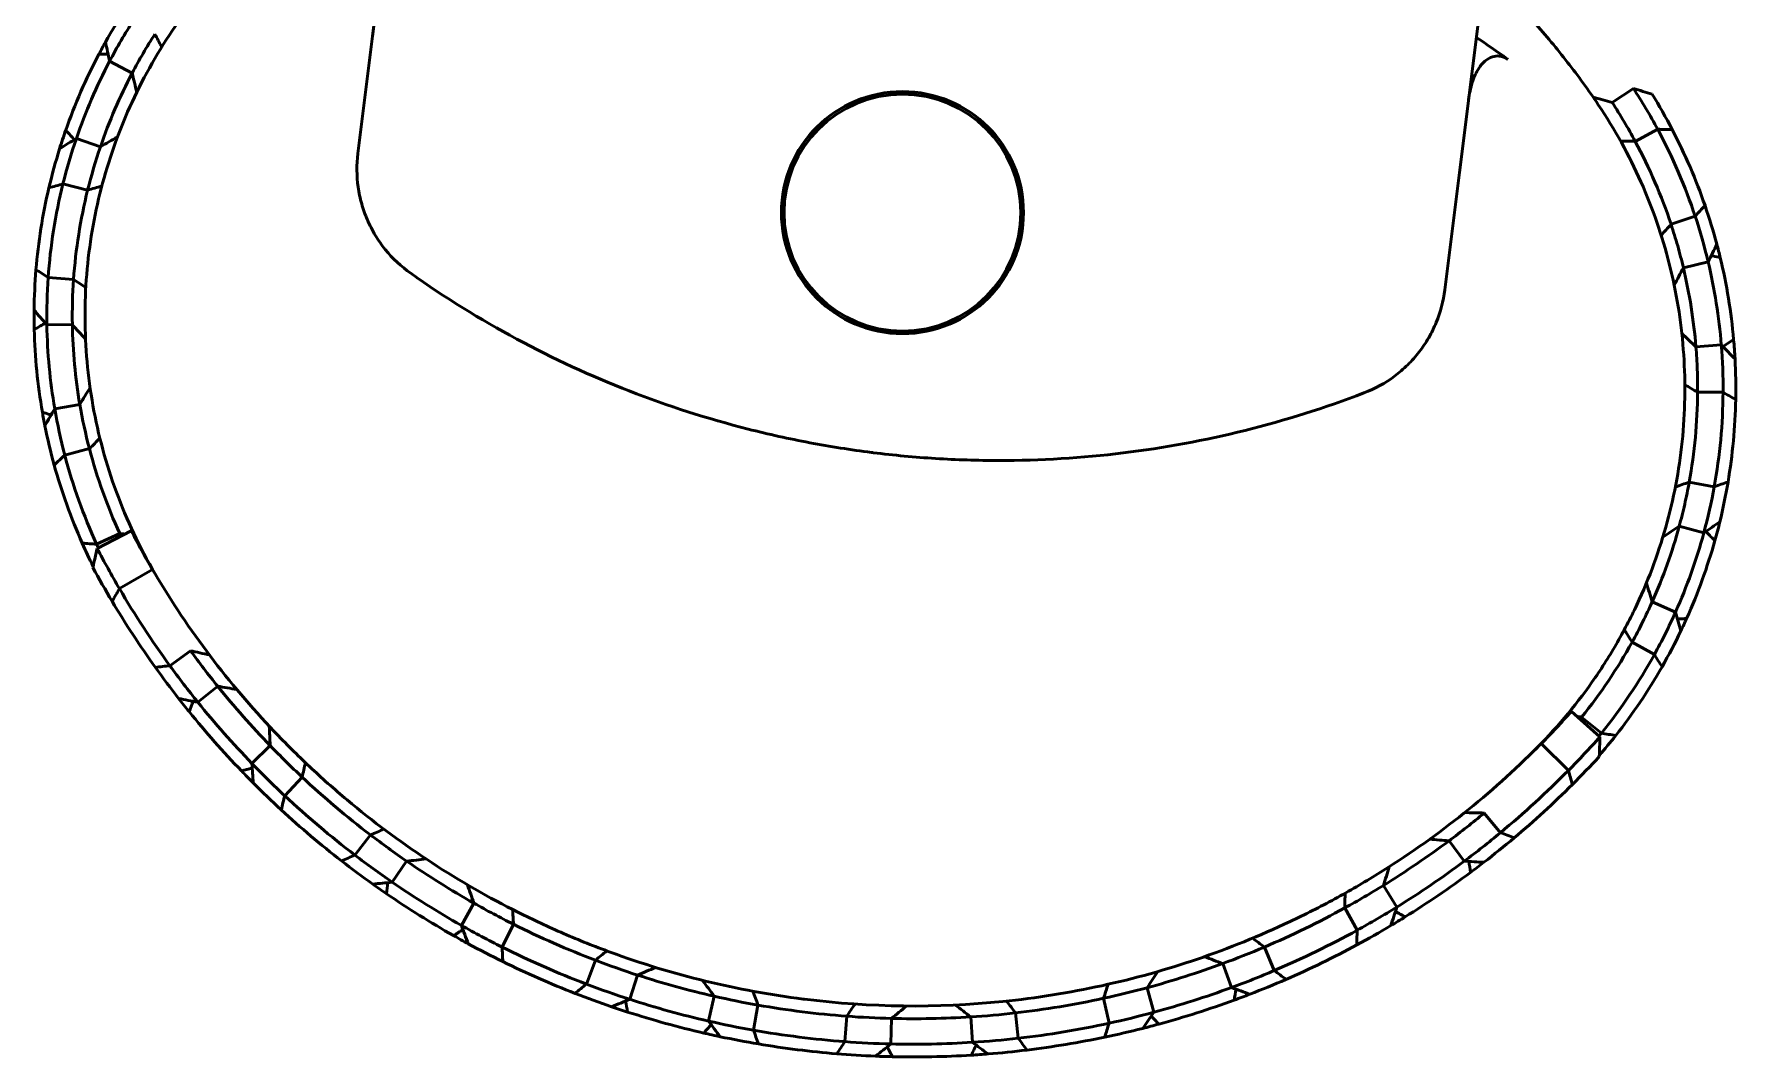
# Model space of a CAD drawing. Header units: millimetres. Extents: x 36 to 3196, y 27 to 5967.
# Drawn here: x 1314.3 to 1381.1, y 1918.4 to 1958.5 of the extents above; entities that cross this region are included whole.
import ezdxf

# ---------------------------------------------------------------- set-up
doc = ezdxf.new("R2010")
doc.units = ezdxf.units.MM
doc.layers.add('외형선(ISO)', color=7, linetype='Continuous', lineweight=50)

msp = doc.modelspace()

# ---------------------------------------------------------------- linework, layer by layer
at = {"layer": '외형선(ISO)'}
for p, q in [((1327.6228, 1958.425), (1329.2081, 1971.0596)), ((1371.8829, 1965.7805), (1370.2883, 1953.0716)), ((1327.6228, 1958.425), (1327.0451, 1953.821)), ((1318.1826, 1956.9735), (1317.2972, 1957.4383)), ((1376.2799, 1955.8214), (1377.1162, 1956.3697)), ((1316.9384, 1954.0845), (1315.9923, 1954.4084)), ((1378.0683, 1954.7702), (1377.1877, 1954.2964)), ((1370.2883, 1953.0716), (1369.7106, 1948.4676)), ((1315.4662, 1952.623), (1316.4367, 1952.3821)), ((1379.5407, 1951.3548), (1378.5916, 1951.0398)), ((1380.05, 1949.5645), (1379.0772, 1949.3328)), ((1315.8834, 1948.8793), (1314.8858, 1948.9493)), ((1315.8358, 1947.1051), (1314.836, 1947.0886)), ((1380.5659, 1946.3061), (1379.5691, 1946.226)), ((1380.6347, 1944.446), (1379.6347, 1944.4524)), ((1316.129, 1943.9733), (1315.1434, 1943.804)), ((1316.5049, 1942.2388), (1315.5376, 1941.9848)), ((1379.3055, 1940.9214), (1380.2894, 1940.7428)), ((1316.7896, 1938.4826), (1317.6986, 1938.8994)), ((1318.1421, 1939.0147), (1316.8112, 1938.323)), ((1379.878, 1938.9275), (1378.9132, 1939.1905)), ((1318.979, 1937.4984), (1317.6843, 1936.741)), ((1378.7686, 1935.8207), (1377.8554, 1936.2282)), ((1319.6622, 1933.7179), (1320.4706, 1934.3065)), ((1377.9371, 1934.1553), (1377.0626, 1934.6403)), ((1320.7621, 1932.2843), (1321.54, 1932.9126)), ((1375.7984, 1930.9216), (1374.6796, 1931.9207)), ((1375.8587, 1931.071), (1375.0809, 1931.6995)), ((1322.8838, 1929.8836), (1323.603, 1930.5785)), ((1373.4941, 1930.6582), (1374.5615, 1929.6044)), ((1324.8549, 1929.3459), (1324.1714, 1928.6159)), ((1371.898, 1927.1636), (1371.2601, 1927.9338)), ((1326.9285, 1926.2815), (1327.5357, 1927.0761)), ((1369.8795, 1926.8473), (1370.4781, 1926.0462)), ((1328.3912, 1925.2206), (1328.9579, 1926.0446)), ((1367.829, 1924.2442), (1367.3038, 1925.0951)), ((1331.1089, 1923.5239), (1331.6003, 1924.3948)), ((1365.7862, 1924.2101), (1366.2682, 1923.3339)), ((1333.1515, 1923.5699), (1332.7043, 1922.6755)), ((1336.0122, 1921.2232), (1336.3679, 1922.1578)), ((1363.0197, 1921.753), (1362.6276, 1922.673)), ((1337.7165, 1920.623), (1338.025, 1921.5742)), ((1360.9947, 1922.0248), (1361.3403, 1921.0864)), ((1358.2877, 1920.1137), (1358.0266, 1921.079)), ((1340.8049, 1919.7707), (1341.0279, 1920.7455)), ((1342.5759, 1919.412), (1342.7498, 1920.3967)), ((1356.3197, 1920.6629), (1356.5322, 1919.6857)), ((1346.235, 1919.9594), (1346.1603, 1918.9622)), ((1347.9897, 1919.872), (1347.965, 1918.8723)), ((1351.1043, 1919.9331), (1351.1682, 1918.9351)), ((1352.968, 1919.0957), (1352.8542, 1920.0892))]:
    msp.add_line(p, q, dxfattribs=at)
for radius in [4.75, 4.65]:
    msp.add_circle((1348.4224, 1951.4995), radius, dxfattribs=at)
for centre, radius, start, end in [((1370.2876, 1969.113), 54.2612, 191.611699, 192.424733), ((1336.333, 1947.4439), 22, 152.166307, 160.659), ((1336.333, 1947.4439), 21.5, 152.299107, 161.099157), ((1336.333, 1947.4439), 20.5, 152.299107, 161.099157), ((1374.0831, 1970.1687), 57.4367, 193.281545, 194.048761), ((1361.588, 1904.3778), 54.2612, 72.557815, 73.370848), ((1360.6677, 1900.5472), 57.4368, 74.22766, 74.993479), ((1343.9174, 1907.8846), 54.2612, 120.973532, 121.786565), ((1345.758, 1904.4015), 57.4367, 119.349471, 120.11672), ((1359.1351, 1944.5828), 20.5, 18.359343, 28.283263), ((1359.1351, 1944.5828), 21.5, 18.359343, 28.283263), ((1359.1351, 1944.5828), 22, 19.074957, 27.567649), ((1336.333, 1947.4439), 22, 166.776731, 175.269423), ((1336.333, 1947.4439), 21.5, 166.061117, 175.985037), ((1336.333, 1947.4439), 20.5, 166.061117, 175.985037), ((1331.5866, 1973.969), 54.2612, 333.271758, 334.084791), ((1359.1351, 1944.5828), 21.5, 4.597333, 13.397383), ((1359.1351, 1944.5828), 22, 5.037491, 13.530183), ((1328.1697, 1975.9297), 57.4367, 331.647729, 332.414946), ((1359.1351, 1944.5828), 20.5, 4.597333, 13.397383), ((1355.7423, 1982.739), 54.2612, 220.259589, 221.072622), ((1336.333, 1947.4439), 22, 181.387155, 189.879847), ((1336.333, 1947.4439), 21.5, 180.946997, 189.747047), ((1336.333, 1947.4439), 20.5, 180.946997, 189.747047), ((1358.5669, 1985.4852), 57.4367, 221.929434, 222.696658), ((1341.1045, 1949.4029), 9, 195.413875, 195.41412), ((1339.3683, 1905.2032), 57.4367, 45.57977, 46.347019), ((1342.0124, 1908.1236), 54.2612, 43.909925, 44.722958), ((1365.2399, 1914.1892), 57.4367, 147.997454, 148.76461), ((1359.1351, 1944.5828), 20.5, 349.711453, 359.635373), ((1359.1351, 1944.5828), 21.5, 349.711453, 359.635373), ((1359.1351, 1944.5828), 22, 350.427067, 358.91976), ((1361.9547, 1916.3635), 54.2612, 149.621422, 150.434455), ((1354.9956, 1947.6599), 9, 330.282296, 330.282567), ((1336.333, 1947.4439), 20.5, 194.709007, 204.632927), ((1336.333, 1947.4439), 22, 195.424621, 203.917313), ((1336.333, 1947.4439), 21.5, 194.709007, 204.632927), ((1359.1351, 1944.5828), 20.5, 335.949444, 344.749493), ((1346.9889, 1986.9379), 57.4367, 302.999832, 303.767056), ((1359.1351, 1944.5828), 21.5, 335.949444, 344.749493), ((1349.0475, 1983.579), 54.2612, 304.623868, 305.436901), ((1410.1009, 1916.8176), 95.7364, 167.018828, 167.477961), ((1359.1351, 1944.5828), 22, 335.816643, 344.309336), ((1348.859, 1954.9789), 34.6177, 210.328579, 211.02903), ((1322.9085, 1919.5007), 57.4367, 16.93188, 17.699037), ((1348.859, 1954.9789), 36.6177, 210.767505, 215.623096), ((1348.859, 1954.9789), 36.1177, 210.328579, 216.062022), ((1326.629, 1920.7959), 54.2612, 15.262035, 16.075068), ((1342.7491, 2030.8573), 99.0878, 257.006765, 257.44964), ((1359.1351, 1944.5828), 20.5, 321.063564, 330.987483), ((1359.1351, 1944.5828), 21.5, 321.063563, 330.987483), ((1359.1351, 1944.5828), 22, 321.779177, 330.27187), ((1348.859, 1954.9789), 35.1177, 218.928743, 224.012881), ((1338.9619, 2030.4568), 99.0878, 259.873479, 260.316499), ((1338.4193, 2026.3783), 95.7364, 258.91264, 259.371773), ((1348.859, 1954.9789), 36.1177, 218.928743, 224.012881), ((1348.859, 1954.9789), 36.6177, 219.043016, 223.898607), ((1422.5485, 1935.882), 99.0875, 182.62473, 183.068145), ((1280.0875, 1933.1309), 95.7364, 358.21853, 358.677662), ((1348.859, 1954.9789), 34.6177, 314.66746, 315.367911), ((1418.4344, 1935.8447), 95.7364, 183.569851, 184.028983), ((1348.859, 1954.9789), 36.1177, 309.634469, 315.367911), ((1348.859, 1954.9789), 35.1177, 226.879602, 232.613044), ((1348.859, 1954.9789), 36.6177, 310.073394, 314.928986), ((1348.859, 1954.9789), 36.1177, 226.879602, 232.613044), ((1348.859, 1954.9789), 36.6177, 227.318527, 232.174119), ((1373.5259, 2026.9956), 99.0878, 268.24685, 268.689725), ((1348.859, 1954.9789), 35.1177, 301.68361, 306.767748), ((1377.0968, 2025.6719), 99.0878, 265.379991, 265.823011), ((1317.8706, 2024.5098), 99.0875, 276.424501, 276.867952), ((1348.859, 1954.9789), 35.1177, 235.479765, 240.563903), ((1272.7358, 1954.6796), 99.0875, 342.628345, 343.07176), ((1348.859, 1954.9789), 36.1177, 301.68361, 306.767748), ((1348.859, 1954.9789), 36.6177, 301.797883, 306.653474), ((1376.6149, 2021.5857), 95.7364, 266.324718, 266.78385), ((1318.5124, 2020.446), 95.7364, 275.463663, 275.922795), ((1348.859, 1954.9789), 36.1177, 235.479765, 240.563903), ((1424.9354, 1957.6651), 99.0875, 199.175753, 199.619167), ((1348.859, 1954.9789), 36.6177, 235.594038, 240.44963), ((1348.859, 1954.9789), 35.1177, 293.083446, 298.816889), ((1276.7131, 1953.627), 95.7364, 341.667507, 342.12664), ((1421.0024, 1956.4574), 95.7364, 200.120873, 200.580005), ((1348.859, 1954.9789), 35.1177, 243.430624, 249.164066), ((1348.859, 1954.9789), 36.1177, 293.083446, 298.816889), ((1348.859, 1954.9789), 36.1177, 243.430624, 249.164066), ((1396.065, 2014.6985), 99.0875, 248.828538, 249.27199), ((1348.859, 1954.9789), 36.6177, 293.522372, 298.377963), ((1348.859, 1954.9789), 36.6177, 243.869549, 248.725141), ((1299.3474, 2012.8013), 99.0875, 292.975523, 293.418639), ((1348.859, 1954.9789), 35.1177, 252.030788, 257.114925), ((1348.859, 1954.9789), 35.1177, 285.132587, 290.216725), ((1275.8046, 1976.3771), 99.0875, 326.077323, 326.520737), ((1421.0181, 1979.2256), 99.0875, 215.727368, 216.17019), ((1348.859, 1954.9789), 36.1177, 285.132587, 290.216725), ((1394.4391, 2010.9192), 95.7364, 249.773695, 250.232828), ((1301.1202, 2009.0886), 95.7364, 292.014685, 292.473818), ((1348.859, 1954.9789), 36.6177, 252.145061, 257.000652), ((1348.859, 1954.9789), 36.1177, 252.030788, 257.114925), ((1348.859, 1954.9789), 35.1177, 259.981647, 265.714844), ((1284.9272, 1996.3014), 99.0875, 309.5263, 309.969122), ((1411.1213, 1998.7766), 99.0875, 232.277851, 232.720967), ((1348.859, 1954.9789), 35.1177, 276.532424, 282.265866), ((1279.3173, 1974.2352), 95.7364, 325.116485, 325.575617), ((1348.859, 1954.9789), 36.6177, 285.24686, 290.102452), ((1417.5921, 1976.9476), 95.7364, 216.671895, 217.131028), ((1348.859, 1954.9789), 35.1177, 268.581565, 273.665703), ((1348.859, 1954.9789), 36.1177, 276.532424, 282.265866), ((1348.859, 1954.9789), 36.1177, 259.981647, 265.714844), ((1348.859, 1954.9789), 36.6177, 260.420572, 265.275918), ((1287.6841, 1993.2476), 95.7364, 308.565462, 309.024595), ((1348.859, 1954.9789), 36.1177, 268.581565, 273.665703), ((1408.4862, 1995.617), 95.7364, 233.222673, 233.681805), ((1348.859, 1954.9789), 36.6177, 276.971349, 281.826941), ((1348.859, 1954.9789), 36.6177, 268.695838, 273.55143)]:
    msp.add_arc(centre, radius, start, end, dxfattribs=at)
for centre, major_axis, ratio, start_param, end_param in [((1278.8339, 1984.7519), (20.8655, -63.5019), 0.6509752, 0.5166281, 0.5279984), ((1348.0949, 1878.8911), (49.83, -44.5514), 0.6509752, 2.6135943, 2.6249646), ((1275.2778, 1974.3629), (29.7882, -59.8374), 0.6509752, 0.5166281, 0.5253103), ((1359.0544, 1879.5734), (55.7236, -36.9153), 0.6509752, 2.6162824, 2.6249646), ((1277.3106, 1963.0102), (35.0875, -52.6995), 0.6448736, 0.5379159, 0.5499919), ((1424.069, 1966.5287), (35.9073, 56.3784), 0.6509752, 2.6135943, 2.6249646), ((1273.2539, 1963.5703), (38.0907, -54.9269), 0.6509753, 0.5166281, 0.5279984), ((1368.5796, 1885.7353), (57.7639, -25.9154), 0.6448733, 2.591601, 2.6036761), ((1330.8018, 1881.0618), (-59.2913, -30.8588), 0.6509743, 3.6582227, 3.6695931), ((1369.8011, 1881.8268), (60.4559, -28.5099), 0.6509743, 2.6135922, 2.6249626), ((1424.9474, 1955.5828), (-43.6474, -50.6225), 0.6509743, 5.7578731, 5.7665554), ((1272.8046, 1952.5988), (45.5998, -48.8724), 0.6509752, 0.5166281, 0.5253103), ((1420.173, 1945.0843), (-47.0191, -42.3967), 0.6448734, 5.7331927, 5.7452689), ((1277.9873, 1942.2955), (48.6462, -40.5206), 0.6448736, 0.5379159, 0.5499919), ((1320.3501, 1884.4298), (63.1164, 22.004), 0.6509752, 0.5166281, 0.5253103), ((1380.1127, 1885.6021), (63.9308, -19.5119), 0.6509752, 2.6162824, 2.6249646), ((1312.6421, 1892.7539), (62.3763, 10.8409), 0.6448723, 0.5379182, 0.5499932), ((1424.242, 1944.6249), (-50.4791, -43.8131), 0.6509742, 5.7551846, 5.7665551), ((1273.9391, 1941.6768), (52.1594, -41.8002), 0.6509752, 0.5166281, 0.5279984), ((1387.4879, 1894.2221), (62.753, -8.3865), 0.6448733, 2.5915999, 2.6036761), ((1310.4926, 1889.2678), (65.6263, 12.6903), 0.6509752, 0.5166281, 0.5279984), ((1389.7721, 1890.8235), (66.0726, -10.1066), 0.6509743, 2.6135922, 2.6249626), ((1284.5368, 1922.6318), (58.1737, -24.9839), 0.6448736, 0.5379159, 0.549982), ((1414.3995, 1925.1792), (-57.1484, -27.2458), 0.6448734, 5.7331927, 5.7452689), ((1421.9668, 1933.8826), (-56.2596, -36.0912), 0.6509742, 5.7578727, 5.7665551), ((1276.6338, 1931.0318), (57.6327, -33.8575), 0.6509752, 0.5166281, 0.5253103), ((1403.1949, 1907.7434), (-62.542, -9.8371), 0.6448734, 5.7332026, 5.7452689), ((1296.4168, 1905.6491), (62.8801, -7.3773), 0.6448723, 0.5379182, 0.5499943), ((1398.5811, 1897.3798), (66.8402, -0.4915), 0.6509752, 2.6162824, 2.6249646), ((1418.1691, 1923.5796), (-60.8686, -27.6178), 0.6509743, 5.7551849, 5.7665554), ((1301.434, 1895.4742), (66.7695, 3.1124), 0.6509752, 0.5166281, 0.5253103), ((1280.8326, 1920.8856), (61.9058, -25.2097), 0.6509752, 0.5166281, 0.5279984), ((1406.3527, 1905.1363), (-66.2141, -9.1339), 0.6509743, 5.7551849, 5.7665554), ((1412.928, 1913.9306), (-64.2099, -18.5692), 0.6509742, 5.7578727, 5.7665551), ((1293.3631, 1902.9198), (66.5223, -6.5304), 0.6509752, 0.5166281, 0.5279984), ((1286.448, 1911.4496), (64.8897, -16.0371), 0.6509752, 0.5166281, 0.5253103)]:
    msp.add_ellipse(centre, major_axis=major_axis, ratio=ratio, start_param=start_param, end_param=end_param, dxfattribs=at)
for points, knots in [([(1319.1949, 1937.1345), (1318.5759, 1938.1636), (1318.0606, 1939.2284), (1317.6428, 1940.3254), (1317.4338, 1940.8739), (1317.2494, 1941.4306), (1317.0896, 1941.9952), (1316.9297, 1942.5599), (1316.7938, 1943.1357), (1316.6845, 1943.7111), (1316.4658, 1944.862), (1316.3519, 1946.0086), (1316.3352, 1947.1514), (1316.3268, 1947.7228), (1316.3429, 1948.2933), (1316.3835, 1948.8631), (1316.424, 1949.4328), (1316.4892, 1950.0033), (1316.5789, 1950.57), (1316.7582, 1951.7033), (1317.0312, 1952.8023), (1317.3938, 1953.8709), (1317.7565, 1954.9395), (1318.2096, 1955.9792), (1318.7561, 1956.9859), (1319.3026, 1957.9926), (1319.9291, 1958.9422), (1320.6355, 1959.8369), (1321.3418, 1960.7316), (1322.1279, 1961.5714), (1323.001, 1962.3522)], [-1, -1, -1, -1, -0.875, -0.875, -0.875, -0.8125, -0.8125, -0.8125, -0.75, -0.75, -0.75, -0.625, -0.625, -0.625, -0.5625, -0.5625, -0.5625, -0.5, -0.5, -0.5, -0.375, -0.375, -0.375, -0.25, -0.25, -0.25, -0.125, -0.125, -0.125, 0, 0, 0, 0]), ([(1375.7371, 1955.7352), (1375.3504, 1956.3108), (1374.9482, 1956.8649), (1374.5337, 1957.3974), (1374.1198, 1957.9293), (1373.6798, 1958.4576), (1373.2131, 1958.98)], [0, 0, 0, 0, 0.5, 0.5, 0.5, 1, 1, 1, 1]), ([(1319.0749, 1958.5077), (1319.1202, 1958.4229), (1319.1651, 1958.3377), (1319.254, 1958.1664), (1319.2981, 1958.0803), (1319.3417, 1957.9938)], [0.000000987, 0.000000987, 0.000000987, 0.000000987, 0.038257657, 0.038257657, 0.076495472, 0.076495472, 0.076495472, 0.076495472]), ([(1370.9534, 1958.372), (1371.1064, 1958.271), (1371.2844, 1958.1525), (1371.6881, 1957.8756), (1371.9394, 1957.6956), (1372.1865, 1957.5109)], [-0.1467454, -0.1467454, -0.1467454, -0.1467454, -0.0925698, -0.0925698, -0.00000349, -0.00000349, -0.00000349, -0.00000349]), ([(1317.2367, 1957.7164), (1317.2119, 1957.7162), (1317.1871, 1957.716), (1317.0674, 1957.7154), (1316.9728, 1957.7154), (1316.8783, 1957.7159)], [0.027962893, 0.027962893, 0.027962893, 0.027962893, 0.037874523, 0.037874523, 0.075749059, 0.075749059, 0.075749059, 0.075749059]), ([(1372.1865, 1957.5109), (1372.1458, 1957.5413), (1372.1022, 1957.5676), (1372.0073, 1957.611), (1371.9563, 1957.6273), (1371.8206, 1957.652), (1371.7367, 1957.6499), (1371.5525, 1957.6103), (1371.4576, 1957.5656), (1371.261, 1957.4298), (1371.1546, 1957.3217), (1370.939, 1957.005), (1370.8516, 1956.8035), (1370.72, 1956.3855), (1370.6756, 1956.1587), (1370.6475, 1955.9346)], [0, 0, 0, 0, 0.01524842, 0.01524842, 0.0313332, 0.0313332, 0.05665093, 0.05665093, 0.08786108, 0.08786108, 0.12807909, 0.12807909, 0.17766699, 0.17766699, 0.23029894, 0.23029894, 0.23029894, 0.23029894]), ([(1373.1949, 1930.3589), (1374.049, 1931.2031), (1374.8114, 1932.1076), (1375.4873, 1933.0674), (1375.8253, 1933.5473), (1376.1415, 1934.0411), (1376.4359, 1934.5488), (1376.7304, 1935.0565), (1377.0043, 1935.5808), (1377.2524, 1936.1114), (1377.7486, 1937.1727), (1378.1422, 1938.2555), (1378.4408, 1939.3588), (1378.59, 1939.9104), (1378.7154, 1940.4672), (1378.8169, 1941.0293), (1378.9184, 1941.5914), (1378.9961, 1942.1603), (1379.0492, 1942.7315), (1379.1554, 1943.874), (1379.1624, 1945.0065), (1379.0751, 1946.1315), (1378.9877, 1947.2566), (1378.8055, 1948.376), (1378.5246, 1949.4865), (1378.2438, 1950.597), (1377.8713, 1951.672), (1377.4079, 1952.7134), (1376.9445, 1953.7549), (1376.3902, 1954.7629), (1375.7371, 1955.7352)], [0, 0, 0, 0, 0.125, 0.125, 0.125, 0.1875, 0.1875, 0.1875, 0.25, 0.25, 0.25, 0.375, 0.375, 0.375, 0.4375, 0.4375, 0.4375, 0.5, 0.5, 0.5, 0.625, 0.625, 0.625, 0.75, 0.75, 0.75, 0.875, 0.875, 0.875, 1, 1, 1, 1]), ([(1377.1877, 1954.2964), (1377.0475, 1954.557), (1376.9017, 1954.8145), (1376.599, 1955.323), (1376.4421, 1955.574), (1376.2799, 1955.8214)], [0, 0, 0, 0, 0.17429769, 0.17429769, 0.34859569, 0.34859569, 0.34859569, 0.34859569]), ([(1315.5746, 1954.7301), (1315.6392, 1954.6612), (1315.7035, 1954.5917), (1315.8164, 1954.4685), (1315.8651, 1954.415), (1315.9136, 1954.3611)], [0.000000971, 0.000000971, 0.000000971, 0.000000971, 0.037875544, 0.037875544, 0.066734825, 0.066734825, 0.066734825, 0.066734825]), ([(1377.1877, 1954.2964), (1377.0917, 1954.298), (1376.9954, 1954.3001), (1376.8025, 1954.3055), (1376.7058, 1954.3088), (1376.609, 1954.3127)], [-0.076514034, -0.076514034, -0.076514034, -0.076514034, -0.038256572, -0.038256572, -0.000025124, -0.000025124, -0.000025124, -0.000025124]), ([(1378.6373, 1954.7644), (1378.5429, 1954.7643), (1378.4482, 1954.7647), (1378.2586, 1954.7667), (1378.1636, 1954.7682), (1378.0683, 1954.7702)], [-0.075748954, -0.075748954, -0.075748954, -0.075748954, -0.037874481, -0.037874481, 0, 0, 0, 0]), ([(1329.1185, 1949.1167), (1328.7377, 1949.3862), (1328.406, 1949.6992), (1328.1201, 1950.0524), (1327.9772, 1950.229), (1327.8449, 1950.4173), (1327.7271, 1950.6122), (1327.6093, 1950.8072), (1327.5063, 1951.0074), (1327.4174, 1951.2128), (1327.3286, 1951.4182), (1327.2538, 1951.6286), (1327.1932, 1951.8441), (1327.1325, 1952.0596), (1327.0862, 1952.2807), (1327.0552, 1952.5004), (1326.9933, 1952.9398), (1326.9898, 1953.38), (1327.0451, 1953.821)], [0, 0, 0, 0, 0.25, 0.25, 0.25, 0.375, 0.375, 0.375, 0.5, 0.5, 0.5, 0.625, 0.625, 0.625, 0.75, 0.75, 0.75, 1, 1, 1, 1]), ([(1315.4662, 1952.623), (1315.3744, 1952.5974), (1315.2827, 1952.5724), (1315.0995, 1952.5236), (1315.0079, 1952.4997), (1314.9164, 1952.4763)], [0, 0, 0, 0, 0.037874481, 0.037874481, 0.075748957, 0.075748957, 0.075748957, 0.075748957]), ([(1316.9934, 1952.5413), (1316.9005, 1952.5135), (1316.8077, 1952.4864), (1316.6221, 1952.4333), (1316.5294, 1952.4074), (1316.4367, 1952.3821)], [0.000023266, 0.000023266, 0.000023266, 0.000023266, 0.038256575, 0.038256575, 0.076513117, 0.076513117, 0.076513117, 0.076513117]), ([(1379.5407, 1951.3548), (1379.6046, 1951.4254), (1379.6688, 1951.4956), (1379.7976, 1951.6348), (1379.8622, 1951.7039), (1379.9271, 1951.7726)], [-0.07575024, -0.07575024, -0.07575024, -0.07575024, -0.03787562, -0.03787562, -0.000000987, -0.000000987, -0.000000987, -0.000000987]), ([(1378.2061, 1950.6078), (1378.2698, 1950.6809), (1378.3338, 1950.7535), (1378.4623, 1950.8975), (1378.5268, 1950.9689), (1378.5916, 1951.0398)], [-0.076487775, -0.076487775, -0.076487775, -0.076487775, -0.038254012, -0.038254012, 0, 0, 0, 0]), ([(1379.0772, 1949.3328), (1379.0087, 1949.6206), (1378.9339, 1949.907), (1378.772, 1950.4762), (1378.6848, 1950.759), (1378.5916, 1951.0398)], [0, 0, 0, 0, 0.17429753, 0.17429753, 0.34859475, 0.34859475, 0.34859475, 0.34859475]), ([(1380.5245, 1949.7299), (1380.4329, 1949.7528), (1380.3412, 1949.7762), (1380.2254, 1949.8064), (1380.2014, 1949.8127), (1380.1774, 1949.819)], [-0.075749059, -0.075749059, -0.075749059, -0.075749059, -0.037874523, -0.037874523, -0.027962893, -0.027962893, -0.027962893, -0.027962893]), ([(1314.408, 1949.2583), (1314.4879, 1949.2078), (1314.5676, 1949.1569), (1314.7269, 1949.0539), (1314.8064, 1949.0019), (1314.8858, 1948.9493)], [0.000000971, 0.000000971, 0.000000971, 0.000000971, 0.037875541, 0.037875541, 0.075750114, 0.075750114, 0.075750114, 0.075750114]), ([(1315.8834, 1948.8793), (1315.9637, 1948.8266), (1316.044, 1948.7734), (1316.2042, 1948.6657), (1316.2841, 1948.6112), (1316.364, 1948.5561)], [0.000000987, 0.000000987, 0.000000987, 0.000000987, 0.038257657, 0.038257657, 0.076514361, 0.076514361, 0.076514361, 0.076514361]), ([(1347.2408, 1942.082), (1347.2297, 1942.0834), (1347.2185, 1942.0848), (1347.2074, 1942.0862), (1346.3964, 1942.1886), (1345.5871, 1942.3161), (1344.7794, 1942.469), (1343.9717, 1942.622), (1343.1626, 1942.8012), (1342.3633, 1943.0044), (1340.7647, 1943.4109), (1339.2097, 1943.9112), (1337.6963, 1944.5009), (1336.1829, 1945.0907), (1334.7112, 1945.77), (1333.2813, 1946.5387), (1331.8513, 1947.3074), (1330.463, 1948.1655), (1329.1185, 1949.1167)], [0, 0, 0, 0, 0.0017128, 0.0017128, 0.0017128, 0.1264987, 0.1264987, 0.1264987, 0.2512846, 0.2512846, 0.2512846, 0.5008564, 0.5008564, 0.5008564, 0.7504282, 0.7504282, 0.7504282, 1, 1, 1, 1]), ([(1369.7106, 1948.4676), (1369.6553, 1948.0266), (1369.5432, 1947.6009), (1369.3746, 1947.1904), (1369.2903, 1946.9852), (1369.1908, 1946.7824), (1369.0788, 1946.5886), (1368.9667, 1946.3947), (1368.8423, 1946.2093), (1368.7055, 1946.0322), (1368.5686, 1945.8552), (1368.4194, 1945.6865), (1368.257, 1945.5268), (1368.0947, 1945.367), (1367.92, 1945.2172), (1367.7379, 1945.0814), (1367.3736, 1944.8098), (1366.9749, 1944.5884), (1366.5393, 1944.4214)], [0, 0, 0, 0, 0.25, 0.25, 0.25, 0.375, 0.375, 0.375, 0.5, 0.5, 0.5, 0.625, 0.625, 0.625, 0.75, 0.75, 0.75, 1, 1, 1, 1]), ([(1314.7757, 1947.1578), (1314.713, 1947.1216), (1314.6501, 1947.0856), (1314.5048, 1947.0032), (1314.4222, 1946.957), (1314.3395, 1946.9113)], [0.009015273, 0.009015273, 0.009015273, 0.009015273, 0.037874481, 0.037874481, 0.075748957, 0.075748957, 0.075748957, 0.075748957]), ([(1379.6347, 1944.4524), (1379.6366, 1944.7483), (1379.632, 1945.0442), (1379.6102, 1945.6356), (1379.5929, 1945.931), (1379.5691, 1946.226)], [0, 0, 0, 0, 0.17429769, 0.17429769, 0.34859569, 0.34859569, 0.34859569, 0.34859569]), ([(1380.6305, 1946.2408), (1380.6908, 1946.281), (1380.7512, 1946.3209), (1380.891, 1946.4124), (1380.9705, 1946.4638), (1381.0501, 1946.5146)], [-0.066734942, -0.066734942, -0.066734942, -0.066734942, -0.037875619, -0.037875619, -0.000000987, -0.000000987, -0.000000987, -0.000000987]), ([(1366.5393, 1944.4214), (1365.0014, 1943.8318), (1363.4442, 1943.3433), (1361.8686, 1942.9518), (1360.2931, 1942.5602), (1358.6992, 1942.2655), (1357.087, 1942.0679), (1355.4748, 1941.8703), (1353.8444, 1941.7697), (1352.195, 1941.7708), (1351.3702, 1941.7713), (1350.542, 1941.7976), (1349.7215, 1941.8489), (1348.9011, 1941.9003), (1348.0853, 1941.9767), (1347.2742, 1942.0778), (1347.2631, 1942.0792), (1347.2519, 1942.0806), (1347.2408, 1942.082)], [0, 0, 0, 0, 0.2495718, 0.2495718, 0.2495718, 0.4991436, 0.4991436, 0.4991436, 0.7487154, 0.7487154, 0.7487154, 0.8735013, 0.8735013, 0.8735013, 0.9982872, 0.9982872, 0.9982872, 1, 1, 1, 1]), ([(1379.6347, 1944.4524), (1379.5511, 1944.4998), (1379.4677, 1944.5479), (1379.301, 1944.6451), (1379.2177, 1944.6943), (1379.1346, 1944.7442)], [-0.076514052, -0.076514052, -0.076514052, -0.076514052, -0.038256572, -0.038256572, -0.000023266, -0.000023266, -0.000023266, -0.000023266]), ([(1381.1312, 1944.1681), (1381.0483, 1944.2133), (1380.9654, 1944.2591), (1380.7999, 1944.3517), (1380.7173, 1944.3986), (1380.6347, 1944.446)], [-0.075748955, -0.075748955, -0.075748955, -0.075748955, -0.037874481, -0.037874481, 0, 0, 0, 0]), ([(1314.6593, 1943.6691), (1314.7493, 1943.6405), (1314.8394, 1943.6113), (1314.953, 1943.5737), (1314.9765, 1943.5659), (1315.0001, 1943.5581)], [0.000000971, 0.000000971, 0.000000971, 0.000000971, 0.037875552, 0.037875552, 0.047787181, 0.047787181, 0.047787181, 0.047787181]), ([(1316.9172, 1942.6455), (1316.849, 1942.5765), (1316.7805, 1942.5082), (1316.643, 1942.3726), (1316.5741, 1942.3054), (1316.5049, 1942.2388)], [0, 0, 0, 0, 0.038256461, 0.038256461, 0.076512756, 0.076512756, 0.076512756, 0.076512756]), ([(1315.5376, 1941.9848), (1315.4694, 1941.9184), (1315.4009, 1941.8526), (1315.2635, 1941.7218), (1315.1946, 1941.6569), (1315.1255, 1941.5926)], [0, 0, 0, 0, 0.037874523, 0.037874523, 0.07574906, 0.07574906, 0.07574906, 0.07574906]), ([(1378.7599, 1940.7271), (1378.8509, 1940.7607), (1378.9418, 1940.7937), (1379.1237, 1940.8585), (1379.2146, 1940.8903), (1379.3055, 1940.9214)], [-0.076508588, -0.076508588, -0.076508588, -0.076508588, -0.038254739, -0.038254739, 0, 0, 0, 0]), ([(1378.9132, 1939.1905), (1378.991, 1939.476), (1379.0627, 1939.7632), (1379.1935, 1940.3403), (1379.2526, 1940.6303), (1379.3055, 1940.9214)], [0, 0, 0, 0, 0.17429753, 0.17429753, 0.34859475, 0.34859475, 0.34859475, 0.34859475]), ([(1380.2894, 1940.7428), (1380.3793, 1940.7742), (1380.4692, 1940.8049), (1380.649, 1940.8654), (1380.7389, 1940.8951), (1380.8287, 1940.9242)], [-0.075750121, -0.075750121, -0.075750121, -0.075750121, -0.037875544, -0.037875544, -0.000000975, -0.000000975, -0.000000975, -0.000000975]), ([(1380.3153, 1938.6331), (1380.2465, 1938.6978), (1380.1778, 1938.763), (1380.0573, 1938.8787), (1380.0053, 1938.9291), (1379.9535, 1938.9797)], [-0.075748954, -0.075748954, -0.075748954, -0.075748954, -0.037874481, -0.037874481, -0.009015273, -0.009015273, -0.009015273, -0.009015273]), ([(1316.2222, 1938.5247), (1316.3164, 1938.5188), (1316.4108, 1938.5123), (1316.6, 1938.4983), (1316.6947, 1938.4907), (1316.7896, 1938.4826)], [0.000000987, 0.000000987, 0.000000987, 0.000000987, 0.037875614, 0.037875614, 0.075750227, 0.075750227, 0.075750227, 0.075750227]), ([(1344.5492, 1920.6306), (1344.5409, 1920.6316), (1344.5325, 1920.6327), (1344.5242, 1920.6337), (1341.9376, 1920.9602), (1339.4129, 1921.5719), (1336.9512, 1922.4737), (1336.3357, 1922.6992), (1335.7227, 1922.9438), (1335.1208, 1923.204), (1334.5189, 1923.4643), (1333.9266, 1923.7406), (1333.3439, 1924.0328), (1332.1785, 1924.617), (1331.0512, 1925.2644), (1329.9615, 1925.9743), (1328.8719, 1926.6843), (1327.8199, 1927.4568), (1326.8068, 1928.2941), (1326.3002, 1928.7127), (1325.8043, 1929.1469), (1325.3245, 1929.5917), (1324.8446, 1930.0366), (1324.3792, 1930.4933), (1323.928, 1930.9616), (1322.1233, 1932.835), (1320.5436, 1934.8925), (1319.1949, 1937.1345)], [-1, -1, -1, -1, -0.9991963, -0.9991963, -0.9991963, -0.7493972, -0.7493972, -0.7493972, -0.6869474, -0.6869474, -0.6869474, -0.6244977, -0.6244977, -0.6244977, -0.4995981, -0.4995981, -0.4995981, -0.3746986, -0.3746986, -0.3746986, -0.3122488, -0.3122488, -0.3122488, -0.2497991, -0.2497991, -0.2497991, 0, 0, 0, 0]), ([(1377.0626, 1934.6403), (1377.2061, 1934.8991), (1377.344, 1935.161), (1377.6084, 1935.6904), (1377.7348, 1935.958), (1377.8554, 1936.2282)], [0, 0, 0, 0, 0.17429769, 0.17429769, 0.34859569, 0.34859569, 0.34859569, 0.34859569]), ([(1378.8467, 1935.547), (1378.8715, 1935.5488), (1378.8963, 1935.5505), (1379.0156, 1935.5588), (1379.1101, 1935.5649), (1379.2044, 1935.5704)], [-0.047787168, -0.047787168, -0.047787168, -0.047787168, -0.037875542, -0.037875542, -0.000000975, -0.000000975, -0.000000975, -0.000000975]), ([(1377.0626, 1934.6403), (1377.0121, 1934.722), (1376.9618, 1934.8042), (1376.8621, 1934.9695), (1376.8127, 1935.0527), (1376.7636, 1935.1363)], [-0.076514052, -0.076514052, -0.076514052, -0.076514052, -0.038256572, -0.038256572, 0, 0, 0, 0]), ([(1378.2396, 1933.6734), (1378.1886, 1933.7528), (1378.1378, 1933.8327), (1378.037, 1933.9934), (1377.9869, 1934.0741), (1377.9371, 1934.1553)], [-0.075748954, -0.075748954, -0.075748954, -0.075748954, -0.037874481, -0.037874481, 0, 0, 0, 0]), ([(1375.8587, 1931.071), (1375.9527, 1931.0554), (1376.0463, 1931.0393), (1376.2331, 1931.0062), (1376.3262, 1930.9891), (1376.419, 1930.9716)], [-0.075750239, -0.075750239, -0.075750239, -0.075750239, -0.037875619, -0.037875619, -0.000000987, -0.000000987, -0.000000987, -0.000000987]), ([(1344.5492, 1920.6306), (1344.5575, 1920.6295), (1344.5658, 1920.6285), (1344.5742, 1920.6275), (1347.1613, 1920.3048), (1349.7588, 1920.2738), (1352.3671, 1920.5395), (1353.0191, 1920.6059), (1353.6735, 1920.6914), (1354.3211, 1920.7949), (1354.9687, 1920.8984), (1355.6108, 1921.0198), (1356.2476, 1921.1589), (1357.5213, 1921.4372), (1358.7736, 1921.7859), (1360.0049, 1922.2046), (1361.2362, 1922.6234), (1362.4464, 1923.1121), (1363.6349, 1923.6731), (1364.2292, 1923.9536), (1364.817, 1924.2518), (1365.3919, 1924.5643), (1365.9668, 1924.8768), (1366.5306, 1925.2044), (1367.0835, 1925.5468), (1369.2951, 1926.9162), (1371.3341, 1928.5196), (1373.1949, 1930.3589)], [0, 0, 0, 0, 0.0008037, 0.0008037, 0.0008037, 0.2506028, 0.2506028, 0.2506028, 0.3130526, 0.3130526, 0.3130526, 0.3755023, 0.3755023, 0.3755023, 0.5004019, 0.5004019, 0.5004019, 0.6253014, 0.6253014, 0.6253014, 0.6877512, 0.6877512, 0.6877512, 0.7502009, 0.7502009, 0.7502009, 1, 1, 1, 1])]:
    msp.add_open_spline(points, degree=3, knots=knots, dxfattribs=at)
for points in [[(1317.1369, 1958.1914), (1317.3955, 1958.6532), (1317.6707, 1959.1056), (1317.9618, 1959.5476)], [(1317.2972, 1957.4383), (1317.5858, 1957.9878), (1317.8981, 1958.5248), (1318.233, 1959.0473)], [(1316.8783, 1957.7159), (1316.9626, 1957.8754), (1317.0488, 1958.034), (1317.1369, 1958.1914)], [(1318.1826, 1956.9735), (1318.4577, 1957.4974), (1318.7555, 1958.0094), (1319.0749, 1958.5077)], [(1378.0683, 1954.7702), (1377.7743, 1955.3168), (1377.4565, 1955.8506), (1377.1162, 1956.3697)], [(1378.6373, 1954.7644), (1378.3924, 1955.2335), (1378.1305, 1955.6938), (1377.8524, 1956.1441)], [(1315.335, 1954.0075), (1315.4107, 1954.2497), (1315.4906, 1954.4906), (1315.5746, 1954.7301)], [(1315.4662, 1952.623), (1315.6157, 1953.2254), (1315.7913, 1953.8213), (1315.9923, 1954.4084)], [(1314.9164, 1952.4763), (1315.0374, 1952.9916), (1315.1771, 1953.5024), (1315.335, 1954.0075)], [(1316.4367, 1952.3821), (1316.5793, 1952.9565), (1316.7467, 1953.5246), (1316.9384, 1954.0845)], [(1380.3914, 1950.2546), (1380.255, 1950.766), (1380.1001, 1951.2724), (1379.9271, 1951.7726)], [(1380.05, 1949.5645), (1379.9062, 1950.1682), (1379.7362, 1950.7658), (1379.5407, 1951.3548)], [(1380.5245, 1949.7299), (1380.4823, 1949.9054), (1380.4379, 1950.0803), (1380.3914, 1950.2546)], [(1314.3342, 1947.6726), (1314.3397, 1948.2018), (1314.3643, 1948.7308), (1314.408, 1949.2583)], [(1314.836, 1947.0886), (1314.8257, 1947.7091), (1314.8424, 1948.3302), (1314.8858, 1948.9493)], [(1315.8358, 1947.1051), (1315.8261, 1947.6968), (1315.8419, 1948.2889), (1315.8834, 1948.8793)], [(1314.3395, 1946.9113), (1314.3333, 1947.165), (1314.3316, 1947.4189), (1314.3342, 1947.6726)], [(1380.6347, 1944.446), (1380.6386, 1945.0667), (1380.6157, 1945.6875), (1380.5659, 1946.3061)], [(1381.1038, 1945.7552), (1381.0903, 1946.0086), (1381.0724, 1946.2618), (1381.0501, 1946.5146)], [(1381.1312, 1944.1681), (1381.1412, 1944.6973), (1381.132, 1945.2267), (1381.1038, 1945.7552)], [(1314.7587, 1943.137), (1314.7234, 1943.3139), (1314.6903, 1943.4913), (1314.6593, 1943.6691)], [(1315.5376, 1941.9848), (1315.3801, 1942.5852), (1315.2485, 1943.1923), (1315.1434, 1943.804)], [(1316.5049, 1942.2388), (1316.3546, 1942.8112), (1316.2292, 1943.39), (1316.129, 1943.9733)], [(1315.1255, 1941.5926), (1314.9847, 1942.1028), (1314.8624, 1942.618), (1314.7587, 1943.137)], [(1380.5085, 1939.3695), (1380.6339, 1939.8836), (1380.7407, 1940.4023), (1380.8287, 1940.9242)], [(1379.878, 1938.9275), (1380.0412, 1939.5263), (1380.1785, 1940.1322), (1380.2894, 1940.7428)], [(1317.7415, 1938.8065), (1317.7271, 1938.8374), (1317.7128, 1938.8684), (1317.6986, 1938.8994)], [(1317.6986, 1938.8994), (1317.7622, 1938.8944), (1317.8258, 1938.889), (1317.8895, 1938.8834)], [(1318.979, 1937.4984), (1318.6875, 1937.9968), (1318.4084, 1938.5024), (1318.1421, 1939.0147)], [(1318.2277, 1938.8512), (1318.2435, 1938.8496), (1318.2593, 1938.848), (1318.2751, 1938.8463)], [(1380.3153, 1938.6331), (1380.3839, 1938.8774), (1380.4483, 1939.1229), (1380.5085, 1939.3695)], [(1316.6508, 1937.615), (1316.501, 1937.9149), (1316.3581, 1938.2182), (1316.2222, 1938.5247)], [(1316.8534, 1938.3449), (1316.832, 1938.3907), (1316.8107, 1938.4367), (1316.7896, 1938.4826)], [(1316.8112, 1938.323), (1317.0889, 1937.7885), (1317.3801, 1937.2609), (1317.6843, 1936.741)], [(1317.3953, 1936.2469), (1317.1349, 1936.6842), (1316.8837, 1937.127), (1316.6418, 1937.5747)], [(1377.9371, 1934.1553), (1378.2382, 1934.6981), (1378.5157, 1935.2539), (1378.7686, 1935.8207)], [(1378.9766, 1935.0793), (1379.0545, 1935.2421), (1379.1304, 1935.4058), (1379.2044, 1935.5704)], [(1378.2396, 1933.6734), (1378.5021, 1934.133), (1378.7479, 1934.602), (1378.9766, 1935.0793)], [(1320.4706, 1934.3065), (1320.8154, 1933.8331), (1321.172, 1933.3682), (1321.54, 1932.9126)], [(1320.0086, 1932.4288), (1319.6952, 1932.8297), (1319.3902, 1933.2372), (1319.0938, 1933.6509)], [(1319.6622, 1933.7179), (1320.0168, 1933.2309), (1320.3836, 1932.7529), (1320.7621, 1932.2843)], [(1320.4191, 1931.9133), (1320.2807, 1932.0839), (1320.1439, 1932.2557), (1320.0086, 1932.4288)], [(1374.6796, 1931.9207), (1374.295, 1931.4901), (1373.8997, 1931.0691), (1373.4941, 1930.6582)], [(1374.5091, 1931.7904), (1374.5249, 1931.7881), (1374.5406, 1931.7858), (1374.5563, 1931.7834)], [(1374.892, 1931.7311), (1374.9551, 1931.7208), (1375.0181, 1931.7102), (1375.0809, 1931.6995)], [(1375.0164, 1931.62), (1375.0379, 1931.6464), (1375.0595, 1931.6729), (1375.0809, 1931.6995)], [(1375.7984, 1930.9216), (1375.3972, 1930.4723), (1374.9847, 1930.0331), (1374.5615, 1929.6044)], [(1375.7629, 1930.9533), (1375.795, 1930.9924), (1375.8269, 1931.0317), (1375.8587, 1931.071)], [(1375.7789, 1930.1959), (1375.9981, 1930.4496), (1376.2116, 1930.7082), (1376.419, 1930.9716)], [(1323.603, 1930.5785), (1324.0099, 1930.1572), (1324.4274, 1929.7462), (1324.8549, 1929.3459)], [(1375.7776, 1930.1547), (1375.4326, 1929.7806), (1375.0798, 1929.4137), (1374.7195, 1929.0542)], [(1322.9346, 1929.1182), (1322.7795, 1929.2736), (1322.6258, 1929.4305), (1322.4735, 1929.5888)], [(1322.8838, 1929.8836), (1323.3023, 1929.4504), (1323.7317, 1929.0277), (1324.1714, 1928.6159)], [(1324.0351, 1928.06), (1323.661, 1928.405), (1323.294, 1928.7578), (1322.9346, 1929.1182)], [(1369.8795, 1926.8473), (1370.3487, 1927.1978), (1370.8091, 1927.5602), (1371.2601, 1927.9338)], [(1327.5357, 1927.0761), (1328.0011, 1926.7204), (1328.4754, 1926.3765), (1328.9579, 1926.0446)], [(1371.898, 1927.1636), (1371.4341, 1926.7794), (1370.9606, 1926.4068), (1370.4781, 1926.0462)], [(1372.4323, 1926.9583), (1372.0429, 1926.6307), (1371.6466, 1926.3112), (1371.2439, 1926.0001)], [(1326.9285, 1926.2815), (1327.4072, 1925.9158), (1327.8949, 1925.562), (1328.3912, 1925.2206)], [(1327.6278, 1925.1445), (1327.2132, 1925.4396), (1326.8047, 1925.7433), (1326.4027, 1926.0554)], [(1371.2439, 1926.0001), (1371.07, 1925.8658), (1370.895, 1925.7331), (1370.7188, 1925.602)], [(1328.1681, 1924.7673), (1327.9869, 1924.8914), (1327.8068, 1925.0172), (1327.6278, 1925.1445)], [(1365.7862, 1924.2101), (1366.2993, 1924.4924), (1366.8054, 1924.7875), (1367.3038, 1925.0951)], [(1331.6003, 1924.3948), (1332.1104, 1924.1069), (1332.6277, 1923.8319), (1333.1515, 1923.5699)], [(1367.829, 1924.2442), (1367.3164, 1923.9278), (1366.7959, 1923.6242), (1366.2682, 1923.3339)], [(1331.1089, 1923.5239), (1331.6335, 1923.2278), (1332.1655, 1922.9449), (1332.7043, 1922.6755)], [(1367.5907, 1923.515), (1367.1534, 1923.2546), (1366.7106, 1923.0034), (1366.2629, 1922.7615)], [(1368.1538, 1923.8571), (1367.9671, 1923.7414), (1367.7794, 1923.6273), (1367.5907, 1923.515)], [(1331.3757, 1922.8046), (1331.1827, 1922.9095), (1330.9907, 1923.0161), (1330.7996, 1923.1244)], [(1332.732, 1922.1038), (1332.2751, 1922.3279), (1331.8229, 1922.5616), (1331.3757, 1922.8046)], [(1336.3679, 1922.1578), (1336.9153, 1921.9495), (1337.4679, 1921.7549), (1338.025, 1921.5742)], [(1360.9947, 1922.0248), (1361.5443, 1922.2272), (1362.0889, 1922.4433), (1362.6276, 1922.673)], [(1363.0197, 1921.753), (1362.4656, 1921.5168), (1361.9055, 1921.2945), (1361.3403, 1921.0864)], [(1337.0064, 1920.3326), (1336.5249, 1920.4973), (1336.0468, 1920.6721), (1335.5726, 1920.8567)], [(1336.0122, 1921.2232), (1336.5752, 1921.009), (1337.1435, 1920.8088), (1337.7165, 1920.623)], [(1356.3197, 1920.6629), (1356.892, 1920.7873), (1357.4612, 1920.9261), (1358.0266, 1921.079)], [(1362.0612, 1920.824), (1361.8563, 1920.7448), (1361.6508, 1920.6675), (1361.4445, 1920.592)], [(1363.4734, 1921.404), (1363.0068, 1921.2009), (1362.5359, 1921.0075), (1362.0612, 1920.824)], [(1337.6317, 1920.1249), (1337.4227, 1920.1923), (1337.2142, 1920.2615), (1337.0064, 1920.3326)], [(1341.0279, 1920.7455), (1341.5989, 1920.6149), (1342.1731, 1920.4986), (1342.7498, 1920.3967)], [(1358.2877, 1920.1137), (1357.7062, 1919.9564), (1357.1208, 1919.8137), (1356.5322, 1919.6857)], [(1340.8049, 1919.7707), (1341.3921, 1919.6364), (1341.9827, 1919.5168), (1342.5759, 1919.412)], [(1346.235, 1919.9594), (1346.8191, 1919.9157), (1347.4042, 1919.8865), (1347.9897, 1919.872)], [(1351.1043, 1919.9331), (1351.6888, 1919.9705), (1352.2723, 1920.0226), (1352.8542, 1920.0892)], [(1357.8514, 1919.4826), (1357.3581, 1919.3576), (1356.8622, 1919.2429), (1356.364, 1919.1386)], [(1358.4887, 1919.6501), (1358.2768, 1919.5924), (1358.0643, 1919.5365), (1357.8514, 1919.4826)], [(1341.2656, 1919.1572), (1341.0507, 1919.2028), (1340.8362, 1919.2503), (1340.6222, 1919.2997)], [(1342.7653, 1918.8719), (1342.2635, 1918.9565), (1341.7634, 1919.0517), (1341.2656, 1919.1572)], [(1347.965, 1918.8723), (1347.3628, 1918.8872), (1346.761, 1918.9172), (1346.1603, 1918.9622)], [(1352.968, 1919.0957), (1352.3695, 1919.0272), (1351.7693, 1918.9737), (1351.1682, 1918.9351)], [(1347.367, 1918.3917), (1346.8585, 1918.4124), (1346.3505, 1918.4437), (1345.8433, 1918.4856)], [(1348.0256, 1918.3707), (1347.806, 1918.3757), (1347.5865, 1918.3827), (1347.367, 1918.3917)], [(1351.7845, 1918.4783), (1351.5656, 1918.4608), (1351.3465, 1918.4452), (1351.1273, 1918.4316)], [(1353.3034, 1918.632), (1352.7983, 1918.5702), (1352.2918, 1918.519), (1351.7845, 1918.4783)]]:
    msp.add_open_spline(points, degree=3, dxfattribs=at)

doc.saveas('drawing.dxf')
